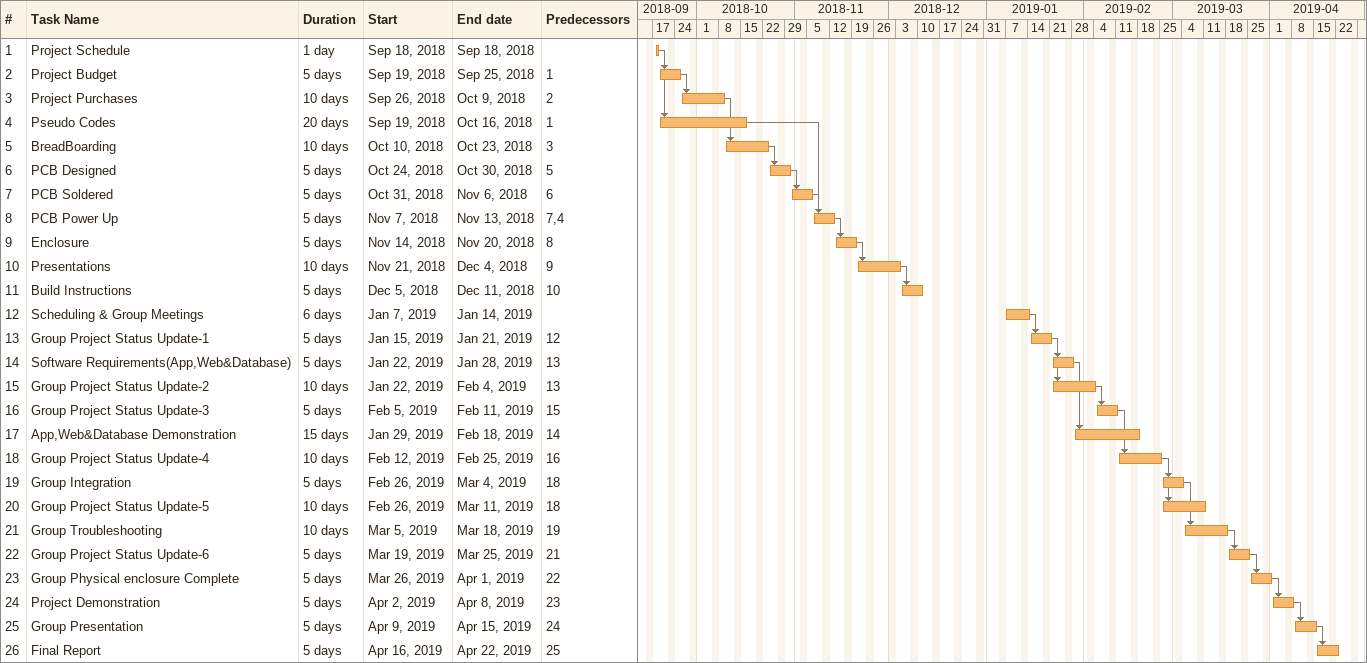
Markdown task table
| ID | Task | Duration | Start | Finish | Predecessors |
|---|---|---|---|---|---|
| 1 | Project Schedule | 1d | 2018-09-18 | 2018-09-18 |  |
| 2 | Project Budget | 5d | 2018-09-19 | 2018-09-25 | 1 |
| 3 | Project Purchases | 10d | 2018-09-26 | 2018-10-09 | 2 |
| 4 | Pseudo Codes | 20d | 2018-09-19 | 2018-10-16 | 1 |
| 5 | BreadBoarding | 10d | 2018-10-10 | 2018-10-23 | 3 |
| 6 | PCB Designed | 5d | 2018-10-24 | 2018-10-30 | 5 |
| 7 | PCB Soldered | 5d | 2018-10-31 | 2018-11-06 | 6 |
| 8 | PCB Power Up | 5d | 2018-11-07 | 2018-11-13 | 7, 4 |
| 9 | Enclosure | 5d | 2018-11-14 | 2018-11-20 | 8 |
| 10 | Presentations | 10d | 2018-11-21 | 2018-12-04 | 9 |
| 11 | Build Instructions | 5d | 2018-12-05 | 2018-12-11 | 10 |
| 12 | Scheduling & Group Meetings | 6d | 2019-01-07 | 2019-01-14 |  |
| 13 | Group Project Status Update-1 | 5d | 2019-01-15 | 2019-01-21 | 12 |
| 14 | Software Requirements(App,Web&Database) | 5d | 2019-01-22 | 2019-01-28 | 13 |
| 15 | Group Project Status Update-2 | 10d | 2019-01-22 | 2019-02-04 | 13 |
| 16 | Group Project Status Update-3 | 5d | 2019-02-05 | 2019-02-11 | 15 |
| 17 | App,Web&Database Demonstration | 15d | 2019-01-29 | 2019-02-18 | 14 |
| 18 | Group Project Status Update-4 | 10d | 2019-02-12 | 2019-02-25 | 16 |
| 19 | Group Integration | 5d | 2019-02-26 | 2019-03-04 | 18 |
| 20 | Group Project Status Update-5 | 10d | 2019-02-26 | 2019-03-11 | 18 |
| 21 | Group Troubleshooting | 10d | 2019-03-05 | 2019-03-18 | 19 |
| 22 | Group Project Status Update-6 | 5d | 2019-03-19 | 2019-03-25 | 21 |
| 23 | Group Physical enclosure Complete | 5d | 2019-03-26 | 2019-04-01 | 22 |
| 24 | Project Demonstration | 5d | 2019-04-02 | 2019-04-08 | 23 |
| 25 | Group Presentation | 5d | 2019-04-09 | 2019-04-15 | 24 |
| 26 | Final Report | 5d | 2019-04-16 | 2019-04-22 | 25 |
